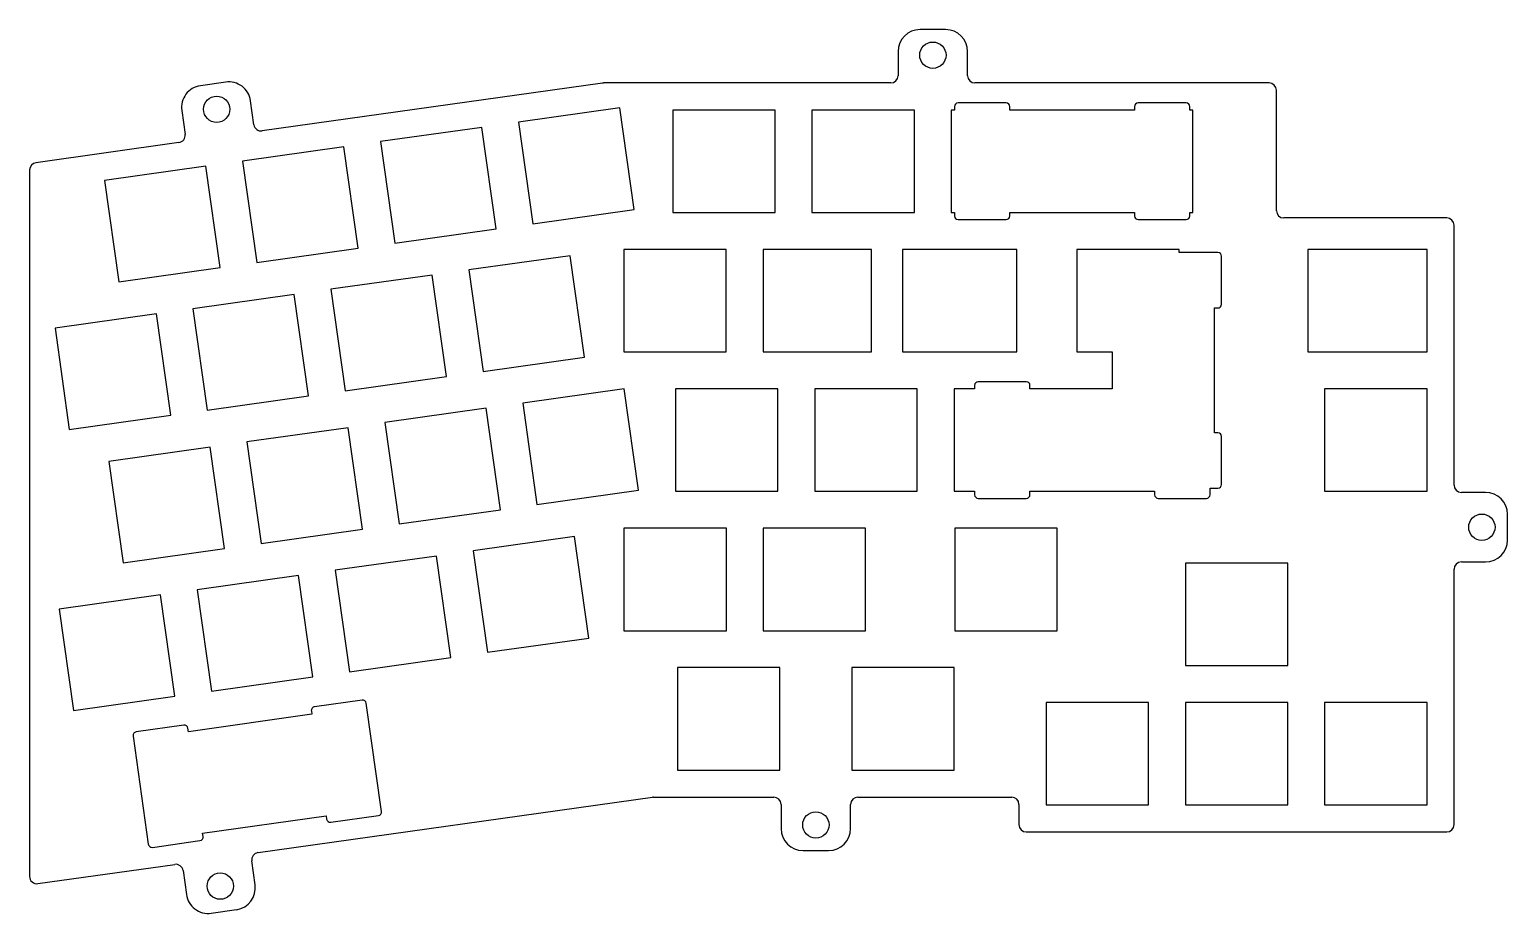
# Model space of a CAD drawing. Extents: x 282 to 484, y -20 to 101.
import ezdxf

# ---------------------------------------------------------------- set-up
doc = ezdxf.new("R2010")
doc.units = 0
doc.layers.get('0').update_dxf_attribs({"linetype": 'CONTINUOUS'})

msp = doc.modelspace()

# ---------------------------------------------------------------- linework, layer by layer
at = {"color": 7, "linetype": 'CONTINUOUS'}
for p, q in [((407.07, 101.2), (403.57, 101.2)), ((400.57, 98.2), (400.57, 94.9)), ((410.07, 94.9), (410.07, 98.2)), ((308.62, 94.02), (305.16, 93.53)), ((360.16, 93.89), (313.6, 87.35)), ((399.57, 93.9), (360.3, 93.9)), ((451.31, 93.9), (411.07, 93.9)), ((312.47, 88.2), (312.01, 91.47)), ((415.34, 91.17), (408.77, 91.17)), ((439.97, 91.17), (433.39, 91.17)), ((452.31, 76.45), (452.31, 92.9)), ((302.6, 90.14), (303.06, 86.88)), ((362.51, 90.49), (348.65, 88.54)), ((364.46, 76.62), (362.51, 90.49)), ((369.74, 90.2), (369.74, 76.2)), ((383.74, 90.2), (369.74, 90.2)), ((383.74, 76.2), (383.74, 90.2)), ((388.79, 90.2), (388.79, 76.2)), ((402.79, 90.2), (388.79, 90.2)), ((402.79, 76.2), (402.79, 90.2)), ((407.84, 90.2), (407.84, 76.2)), ((408.27, 90.2), (407.84, 90.2)), ((408.27, 90.67), (408.27, 90.2)), ((415.84, 90.2), (415.84, 90.67)), ((432.89, 90.2), (415.84, 90.2)), ((432.89, 90.67), (432.89, 90.2)), ((440.47, 90.2), (440.47, 90.67)), ((440.89, 90.2), (440.47, 90.2)), ((440.89, 76.2), (440.89, 90.2)), ((343.65, 87.83), (329.79, 85.89)), ((345.6, 73.97), (343.65, 87.83)), ((348.65, 88.54), (350.6, 74.67)), ((302.21, 85.75), (282.65, 83)), ((324.78, 85.18), (310.92, 83.23)), ((326.73, 71.32), (324.78, 85.18)), ((329.79, 85.89), (331.73, 72.02)), ((310.92, 83.23), (312.87, 69.37)), ((281.79, 82.01), (281.79, -14.53)), ((305.92, 82.53), (292.06, 80.59)), ((307.87, 68.67), (305.92, 82.53)), ((292.06, 80.59), (294, 66.72)), ((350.6, 74.67), (364.46, 76.62)), ((369.74, 76.2), (383.74, 76.2)), ((388.79, 76.2), (402.79, 76.2)), ((407.84, 76.2), (408.27, 76.2)), ((408.27, 76.2), (408.27, 75.73)), ((408.77, 75.23), (415.34, 75.23)), ((415.84, 76.2), (432.89, 76.2)), ((415.84, 75.73), (415.84, 76.2)), ((432.89, 76.2), (432.89, 75.73)), ((433.39, 75.23), (439.97, 75.23)), ((440.47, 76.2), (440.89, 76.2)), ((440.47, 75.73), (440.47, 76.2)), ((475.6, 75.45), (453.31, 75.45)), ((331.73, 72.02), (345.6, 73.97)), ((476.6, 38.94), (476.6, 74.45)), ((312.87, 69.37), (326.73, 71.32)), ((363.07, 71.15), (363.07, 57.15)), ((377.07, 71.15), (363.07, 71.15)), ((377.07, 57.15), (377.07, 71.15)), ((396.94, 71.15), (382.12, 71.15)), ((382.12, 71.15), (382.12, 57.15)), ((396.94, 57.15), (396.94, 71.15)), ((416.79, 71.15), (401.17, 71.15)), ((401.17, 71.15), (401.17, 57.15)), ((416.79, 57.15), (416.79, 71.15)), ((424.99, 71.15), (424.99, 57.15)), ((438.99, 71.15), (424.99, 71.15)), ((438.99, 70.73), (438.99, 71.15)), ((472.9, 71.15), (456.61, 71.15)), ((456.61, 71.15), (456.61, 57.15)), ((472.9, 57.15), (472.9, 71.15)), ((355.73, 70.3), (341.87, 68.35)), ((357.68, 56.43), (355.73, 70.3)), ((444.31, 70.73), (438.99, 70.73)), ((444.81, 63.65), (444.81, 70.23)), ((294, 66.72), (307.87, 68.67)), ((336.87, 67.64), (323, 65.7)), ((338.82, 53.78), (336.87, 67.64)), ((341.87, 68.35), (343.82, 54.48)), ((318, 64.99), (304.14, 63.05)), ((319.95, 51.13), (318, 64.99)), ((323, 65.7), (324.95, 51.83)), ((304.14, 63.05), (306.09, 49.18)), ((443.84, 63.15), (444.31, 63.15)), ((443.84, 46.1), (443.84, 63.15)), ((299.14, 62.34), (285.28, 60.39)), ((301.09, 48.48), (299.14, 62.34)), ((285.28, 60.39), (287.22, 46.53)), ((363.07, 57.15), (377.07, 57.15)), ((382.12, 57.15), (396.94, 57.15)), ((401.17, 57.15), (416.79, 57.15)), ((424.99, 57.15), (429.84, 57.15)), ((429.84, 57.15), (429.84, 52.1)), ((456.61, 57.15), (472.9, 57.15)), ((343.82, 54.48), (357.68, 56.43)), ((324.95, 51.83), (338.82, 53.78)), ((411.03, 52.57), (411.03, 52.1)), ((418.1, 53.07), (411.53, 53.07)), ((418.6, 52.1), (418.6, 52.57)), ((306.09, 49.18), (319.95, 51.13)), ((363.1, 52.09), (349.24, 50.15)), ((365.05, 38.23), (363.1, 52.09)), ((370.12, 52.1), (370.12, 38.1)), ((384.12, 52.1), (370.12, 52.1)), ((384.12, 38.1), (384.12, 52.1)), ((389.17, 52.1), (389.17, 38.1)), ((403.17, 52.1), (389.17, 52.1)), ((403.17, 38.1), (403.17, 52.1)), ((408.22, 52.1), (408.22, 38.1)), ((411.03, 52.1), (408.22, 52.1)), ((429.84, 52.1), (418.6, 52.1)), ((458.9, 52.1), (458.9, 38.1)), ((472.9, 52.1), (458.9, 52.1)), ((472.9, 38.1), (472.9, 52.1)), ((344.24, 49.44), (330.37, 47.49)), ((346.18, 35.58), (344.24, 49.44)), ((349.24, 50.15), (351.18, 36.28)), ((287.22, 46.53), (301.09, 48.48)), ((325.37, 46.79), (311.51, 44.84)), ((327.32, 32.93), (325.37, 46.79)), ((330.37, 47.49), (332.32, 33.63)), ((311.51, 44.84), (313.46, 30.98)), ((444.31, 46.1), (443.84, 46.1)), ((444.81, 39.03), (444.81, 45.6)), ((306.51, 44.14), (292.64, 42.19)), ((308.45, 30.28), (306.51, 44.14)), ((292.64, 42.19), (294.59, 28.33)), ((443.23, 38.53), (444.31, 38.53)), ((443.23, 37.63), (443.23, 38.53)), ((351.18, 36.28), (365.05, 38.23)), ((370.12, 38.1), (384.12, 38.1)), ((389.17, 38.1), (403.17, 38.1)), ((408.22, 38.1), (411.03, 38.1)), ((411.03, 38.1), (411.03, 37.63)), ((411.53, 37.13), (418.1, 37.13)), ((418.6, 38.1), (422.22, 38.1)), ((418.6, 37.63), (418.6, 38.1)), ((422.22, 38.1), (435.65, 38.1)), ((422.22, 38.1), (422.22, 38.1)), ((435.65, 38.1), (435.65, 37.63)), ((436.15, 37.13), (442.73, 37.13)), ((458.9, 38.1), (472.9, 38.1)), ((480.9, 37.94), (477.6, 37.94)), ((332.32, 33.63), (346.18, 35.58)), ((483.9, 31.44), (483.9, 34.94)), ((313.46, 30.98), (327.32, 32.93)), ((363.07, 33.05), (363.07, 19.05)), ((377.08, 33.05), (363.07, 33.05)), ((377.08, 19.05), (377.08, 33.05)), ((382.12, 33.05), (382.12, 19.05)), ((396.13, 33.05), (382.12, 33.05)), ((396.13, 19.05), (396.13, 33.05)), ((408.32, 33.05), (408.32, 19.05)), ((422.32, 33.05), (408.32, 33.05)), ((422.32, 19.05), (422.32, 33.05)), ((356.32, 31.9), (342.46, 29.96)), ((358.27, 18.04), (356.32, 31.9)), ((294.59, 28.33), (308.45, 30.28)), ((337.45, 29.25), (323.59, 27.3)), ((339.4, 15.39), (337.45, 29.25)), ((342.46, 29.96), (344.4, 16.09)), ((477.6, 28.44), (480.9, 28.44)), ((318.59, 26.6), (304.73, 24.65)), ((320.54, 12.74), (318.59, 26.6)), ((323.59, 27.3), (325.54, 13.44)), ((439.85, 28.29), (439.85, 14.29)), ((453.85, 28.29), (439.85, 28.29)), ((453.85, 14.29), (453.85, 28.29)), ((476.6, -7.46), (476.6, 27.44)), ((304.73, 24.65), (306.67, 10.79)), ((299.72, 23.95), (285.86, 22)), ((301.67, 10.09), (299.72, 23.95)), ((285.86, 22), (287.81, 8.14)), ((363.07, 19.05), (377.08, 19.05)), ((382.12, 19.05), (396.13, 19.05)), ((408.32, 19.05), (422.32, 19.05)), ((344.4, 16.09), (358.27, 18.04)), ((325.54, 13.44), (339.4, 15.39)), ((439.85, 14.29), (453.85, 14.29)), ((306.67, 10.79), (320.54, 12.74)), ((370.41, 14), (370.41, 0)), ((384.41, 14), (370.41, 14)), ((384.41, 0), (384.41, 14)), ((394.22, 14), (394.22, 0)), ((408.22, 14), (394.22, 14)), ((408.22, 0), (408.22, 14)), ((287.81, 8.14), (301.67, 10.09)), ((320.33, 8.09), (320.39, 7.62)), ((327.26, 9.57), (320.75, 8.65)), ((329.91, -5.65), (327.83, 9.14)), ((420.8, 9.24), (420.8, -4.76)), ((434.8, 9.24), (420.8, 9.24)), ((434.8, -4.76), (434.8, 9.24)), ((439.85, 9.24), (439.85, -4.76)), ((453.85, 9.24), (439.85, 9.24)), ((453.85, -4.76), (453.85, 9.24)), ((458.9, 9.24), (458.9, -4.76)), ((472.9, 9.24), (458.9, 9.24)), ((472.9, -4.76), (472.9, 9.24)), ((302.88, 6.13), (296.37, 5.22)), ((320.39, 7.62), (303.51, 5.24)), ((295.94, 4.65), (298.02, -10.14)), ((303.51, 5.24), (303.44, 5.71)), ((370.41, 0), (384.41, 0)), ((394.22, 0), (408.22, 0)), ((313.04, -11.29), (366.99, -3.71)), ((367.12, -3.7), (383.57, -3.7)), ((395.07, -3.7), (416.1, -3.7)), ((384.57, -4.7), (384.57, -8)), ((394.07, -8), (394.07, -4.7)), ((417.1, -4.7), (417.1, -7.46)), ((420.8, -4.76), (434.8, -4.76)), ((439.85, -4.76), (453.85, -4.76)), ((458.9, -4.76), (472.9, -4.76)), ((305.46, -8.62), (322.34, -6.24)), ((322.34, -6.24), (322.41, -6.71)), ((322.97, -7.13), (329.49, -6.22)), ((298.59, -10.57), (305.1, -9.65)), ((305.53, -9.09), (305.46, -8.62)), ((418.1, -8.46), (475.6, -8.46)), ((387.57, -11), (391.07, -11)), ((282.93, -15.52), (301.65, -12.89)), ((302.78, -13.74), (303.24, -17.01)), ((312.64, -15.69), (312.18, -12.42)), ((306.62, -19.56), (310.09, -19.08))]:
    msp.add_line(p, q, dxfattribs=at)
for centre in [(405.32, 97.7), (307.38, 90.31), (480.4, 33.19), (389.32, -7.5), (307.87, -15.86)]:
    msp.add_circle(centre, 1.8, dxfattribs=at)
for centre, radius, start, end in [((403.57, 98.2), 3, 90, 180), ((407.07, 98.2), 3, 0, 90), ((305.57, 90.56), 3, 98.001, 188.001), ((309.04, 91.05), 3, 8.001, 98.001), ((360.3, 92.9), 1, 90, 98.001), ((399.57, 94.9), 1, 270, 0), ((411.07, 94.9), 1, 180, 270), ((451.31, 92.9), 1, 0, 90), ((408.77, 90.67), 0.5, 90, 180), ((415.34, 90.67), 0.5, 0, 90), ((433.39, 90.67), 0.5, 90, 180), ((439.97, 90.67), 0.5, 0, 90), ((313.46, 88.34), 1, 188.001, 278.001), ((302.07, 86.74), 1, 278.001, 8.001), ((282.79, 82.01), 1, 98.001, 180), ((408.77, 75.73), 0.5, 180, 270), ((415.34, 75.73), 0.5, 270, 0), ((433.39, 75.73), 0.5, 180, 270), ((439.97, 75.73), 0.5, 270, 0), ((453.31, 76.45), 1, 180, 270), ((475.6, 74.45), 1, 0, 90), ((444.31, 70.23), 0.5, 0, 90), ((444.31, 63.65), 0.5, 270, 0), ((411.53, 52.57), 0.5, 90, 180), ((418.1, 52.57), 0.5, 0, 90), ((444.31, 45.6), 0.5, 0, 90), ((444.31, 39.03), 0.5, 270, 0), ((477.6, 38.94), 1, 180, 270), ((411.53, 37.63), 0.5, 180, 270), ((418.1, 37.63), 0.5, 270, 0), ((436.15, 37.63), 0.5, 180, 270), ((442.73, 37.63), 0.5, 270, 0), ((480.9, 34.94), 3, 0, 90), ((480.9, 31.44), 3, 270, 0), ((477.6, 27.44), 1, 90, 180), ((320.82, 8.15), 0.5, 98.0118, 188.0118), ((327.33, 9.07), 0.5, 8.0118, 98.0118), ((302.95, 5.64), 0.5, 8.0118, 98.0118), ((296.44, 4.72), 0.5, 98.0118, 188.0118), ((367.12, -4.7), 1, 90, 98), ((383.57, -4.7), 1, 0, 90), ((395.07, -4.7), 1, 90, 180), ((416.1, -4.7), 1, 0, 90), ((329.42, -5.72), 0.5, 278.0118, 8.0118), ((322.91, -6.64), 0.5, 188.0118, 278.0118), ((387.57, -8), 3, 180, 270), ((391.07, -8), 3, 270, 0), ((418.1, -7.46), 1, 180, 270), ((475.6, -7.46), 1, 270, 0), ((305.03, -9.15), 0.5, 278.0118, 8.0118), ((298.52, -10.07), 0.5, 188.0118, 278.0118), ((313.17, -12.28), 1, 98, 187.9999), ((301.79, -13.88), 1, 7.9999, 98), ((282.79, -14.53), 1, 180, 278), ((309.67, -16.11), 3, 277.9999, 7.9999), ((306.21, -16.59), 3, 187.9999, 277.9999)]:
    msp.add_arc(centre, radius, start, end, dxfattribs=at)

doc.saveas('drawing.dxf')
